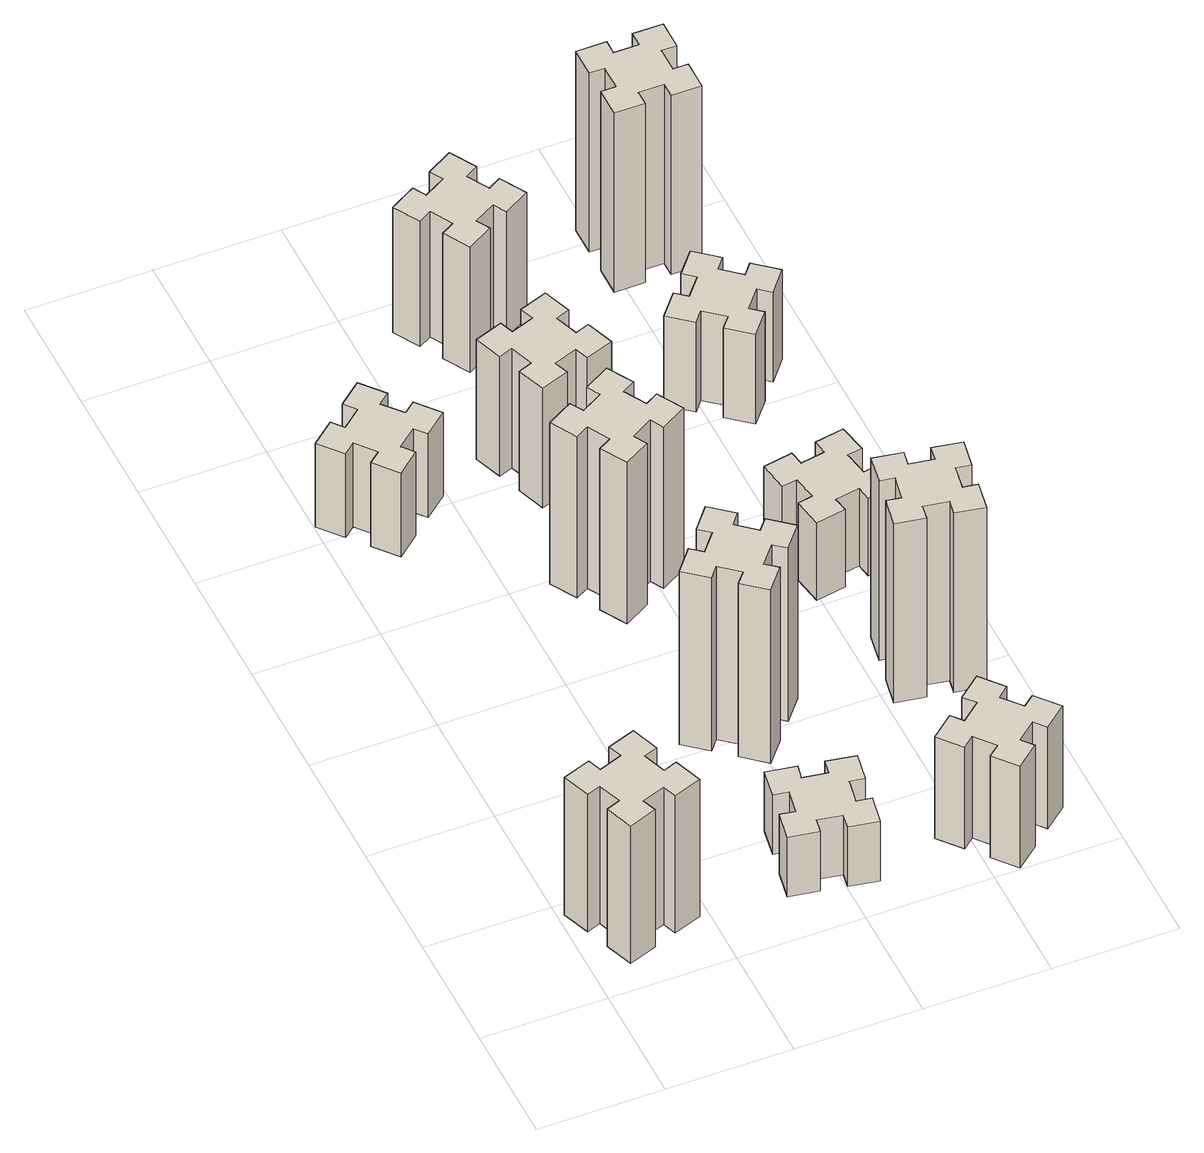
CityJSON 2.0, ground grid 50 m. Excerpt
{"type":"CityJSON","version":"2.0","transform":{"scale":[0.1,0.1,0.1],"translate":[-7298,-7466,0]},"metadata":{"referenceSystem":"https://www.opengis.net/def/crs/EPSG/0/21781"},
"CityObjects":{
"building1":{"type":"Building","attributes":{"class":"1000","function":"1000","usage":"1000","yearOfConstruction":2016,"roofType":"1000","measuredHeight":69,"storeysAboveGround":30,"storeysBelowGround":0},"geometry":[{"type":"Solid","lod":"1","boundaries":[[[[0,1,2,3,4,5,6,7,8,9,10,11,12,13,14,15,16,17,18,19]],[[17,16,20,21]],[[16,15,22,20]],[[15,14,23,22]],[[14,13,24,23]],[[13,12,25,24]],[[12,11,26,25]],[[11,10,27,26]],[[10,9,28,27]],[[9,8,29,28]],[[8,7,30,29]],[[7,6,31,30]],[[6,5,32,31]],[[5,4,33,32]],[[4,3,34,33]],[[3,2,35,34]],[[2,1,36,35]],[[1,0,37,36]],[[0,19,38,37]],[[19,18,39,38]],[[18,17,21,39]],[[24,25,26,27,28,29,30,31,32,33,34,35,36,37,38,39,21,20,22,23]]]]}]},
"building2":{"type":"Building","attributes":{"class":"1000","function":"1000","usage":"1000","yearOfConstruction":2016,"roofType":"1000","measuredHeight":42,"storeysAboveGround":30,"storeysBelowGround":0},"geometry":[{"type":"Solid","lod":"1","boundaries":[[[[40,41,42,43,44,45,46,47,48,49,50,51,52,53,54,55,56,57,58,59]],[[57,56,60,61]],[[56,55,62,60]],[[55,54,63,62]],[[54,53,64,63]],[[53,52,65,64]],[[52,51,66,65]],[[51,50,67,66]],[[50,49,68,67]],[[49,48,69,68]],[[48,47,70,69]],[[47,46,71,70]],[[46,45,72,71]],[[45,44,73,72]],[[44,43,74,73]],[[43,42,75,74]],[[42,41,76,75]],[[41,40,77,76]],[[40,59,78,77]],[[59,58,79,78]],[[58,57,61,79]],[[64,65,66,67,68,69,70,71,72,73,74,75,76,77,78,79,61,60,62,63]]]]}]},
"building3":{"type":"Building","attributes":{"class":"1000","function":"1000","usage":"1000","yearOfConstruction":2016,"roofType":"1000","measuredHeight":30,"storeysAboveGround":30,"storeysBelowGround":0},"geometry":[{"type":"Solid","lod":"1","boundaries":[[[[80,81,82,83,84,85,86,87,88,89,90,91,92,93,94,95,96,97,98,99]],[[97,96,100,101]],[[96,95,102,100]],[[95,94,103,102]],[[94,93,104,103]],[[93,92,105,104]],[[92,91,106,105]],[[91,90,107,106]],[[90,89,108,107]],[[89,88,109,108]],[[88,87,110,109]],[[87,86,111,110]],[[86,85,112,111]],[[85,84,113,112]],[[84,83,114,113]],[[83,82,115,114]],[[82,81,116,115]],[[81,80,117,116]],[[80,99,118,117]],[[99,98,119,118]],[[98,97,101,119]],[[104,105,106,107,108,109,110,111,112,113,114,115,116,117,118,119,101,100,102,103]]]]}]},
"building4":{"type":"Building","attributes":{"class":"1000","function":"1000","usage":"1000","yearOfConstruction":2016,"roofType":"1000","measuredHeight":87,"storeysAboveGround":30,"storeysBelowGround":0},"geometry":[{"type":"Solid","lod":"1","boundaries":[[[[120,121,122,123,124,125,126,127,128,129,130,131,132,133,134,135,136,137,138,139]],[[137,136,140,141]],[[136,135,142,140]],[[135,134,143,142]],[[134,133,144,143]],[[133,132,145,144]],[[132,131,146,145]],[[131,130,147,146]],[[130,129,148,147]],[[129,128,149,148]],[[128,127,150,149]],[[127,126,151,150]],[[126,125,152,151]],[[125,124,153,152]],[[124,123,154,153]],[[123,122,155,154]],[[122,121,156,155]],[[121,120,157,156]],[[120,139,158,157]],[[139,138,159,158]],[[138,137,141,159]],[[144,145,146,147,148,149,150,151,152,153,154,155,156,157,158,159,141,140,142,143]]]]}]},
"building5":{"type":"Building","attributes":{"class":"1000","function":"1000","usage":"1000","yearOfConstruction":2016,"roofType":"1000","measuredHeight":81,"storeysAboveGround":30,"storeysBelowGround":0},"geometry":[{"type":"Solid","lod":"1","boundaries":[[[[160,161,162,163,164,165,166,167,168,169,170,171,172,173,174,175,176,177,178,179]],[[177,176,180,181]],[[176,175,182,180]],[[175,174,183,182]],[[174,173,184,183]],[[173,172,185,184]],[[172,171,186,185]],[[171,170,187,186]],[[170,169,188,187]],[[169,168,189,188]],[[168,167,190,189]],[[167,166,191,190]],[[166,165,192,191]],[[165,164,193,192]],[[164,163,194,193]],[[163,162,195,194]],[[162,161,196,195]],[[161,160,197,196]],[[160,179,198,197]],[[179,178,199,198]],[[178,177,181,199]],[[184,185,186,187,188,189,190,191,192,193,194,195,196,197,198,199,181,180,182,183]]]]}]},
"building6":{"type":"Building","attributes":{"class":"1000","function":"1000","usage":"1000","yearOfConstruction":2016,"roofType":"1000","measuredHeight":60,"storeysAboveGround":30,"storeysBelowGround":0},"geometry":[{"type":"Solid","lod":"1","boundaries":[[[[200,201,202,203,204,205,206,207,208,209,210,211,212,213,214,215,216,217,218,219]],[[217,216,220,221]],[[216,215,222,220]],[[215,214,223,222]],[[214,213,224,223]],[[213,212,225,224]],[[212,211,226,225]],[[211,210,227,226]],[[210,209,228,227]],[[209,208,229,228]],[[208,207,230,229]],[[207,206,231,230]],[[206,205,232,231]],[[205,204,233,232]],[[204,203,234,233]],[[203,202,235,234]],[[202,201,236,235]],[[201,200,237,236]],[[200,219,238,237]],[[219,218,239,238]],[[218,217,221,239]],[[224,225,226,227,228,229,230,231,232,233,234,235,236,237,238,239,221,220,222,223]]]]}]},
"building7":{"type":"Building","attributes":{"class":"1000","function":"1000","usage":"1000","yearOfConstruction":2016,"roofType":"1000","measuredHeight":51,"storeysAboveGround":30,"storeysBelowGround":0},"geometry":[{"type":"Solid","lod":"1","boundaries":[[[[240,241,242,243,244,245,246,247,248,249,250,251,252,253,254,255,256,257,258,259]],[[257,256,260,261]],[[256,255,262,260]],[[255,254,263,262]],[[254,253,264,263]],[[253,252,265,264]],[[252,251,266,265]],[[251,250,267,266]],[[250,249,268,267]],[[249,248,269,268]],[[248,247,270,269]],[[247,246,271,270]],[[246,245,272,271]],[[245,244,273,272]],[[244,243,274,273]],[[243,242,275,274]],[[242,241,276,275]],[[241,240,277,276]],[[240,259,278,277]],[[259,258,279,278]],[[258,257,261,279]],[[264,265,266,267,268,269,270,271,272,273,274,275,276,277,278,279,261,260,262,263]]]]}]},
"building8":{"type":"Building","attributes":{"class":"1000","function":"1000","usage":"1000","yearOfConstruction":2016,"roofType":"1000","measuredHeight":63,"storeysAboveGround":30,"storeysBelowGround":0},"geometry":[{"type":"Solid","lod":"1","boundaries":[[[[280,281,282,283,284,285,286,287,288,289,290,291,292,293,294,295,296,297,298,299]],[[297,296,300,301]],[[296,295,302,300]],[[295,294,303,302]],[[294,293,304,303]],[[293,292,305,304]],[[292,291,306,305]],[[291,290,307,306]],[[290,289,308,307]],[[289,288,309,308]],[[288,287,310,309]],[[287,286,311,310]],[[286,285,312,311]],[[285,284,313,312]],[[284,283,314,313]],[[283,282,315,314]],[[282,281,316,315]],[[281,280,317,316]],[[280,299,318,317]],[[299,298,319,318]],[[298,297,301,319]],[[304,305,306,307,308,309,310,311,312,313,314,315,316,317,318,319,301,300,302,303]]]]}]},
"building9":{"type":"Building","attributes":{"class":"1000","function":"1000","usage":"1000","yearOfConstruction":2016,"roofType":"1000","measuredHeight":90,"storeysAboveGround":30,"storeysBelowGround":0},"geometry":[{"type":"Solid","lod":"1","boundaries":[[[[320,321,322,323,324,325,326,327,328,329,330,331,332,333,334,335,336,337,338,339]],[[337,336,340,341]],[[336,335,342,340]],[[335,334,343,342]],[[334,333,344,343]],[[333,332,345,344]],[[332,331,346,345]],[[331,330,347,346]],[[330,329,348,347]],[[329,328,349,348]],[[328,327,350,349]],[[327,326,351,350]],[[326,325,352,351]],[[325,324,353,352]],[[324,323,354,353]],[[323,322,355,354]],[[322,321,356,355]],[[321,320,357,356]],[[320,339,358,357]],[[339,338,359,358]],[[338,337,341,359]],[[344,345,346,347,348,349,350,351,352,353,354,355,356,357,358,359,341,340,342,343]]]]}]},
"building10":{"type":"Building","attributes":{"class":"1000","function":"1000","usage":"1000","yearOfConstruction":2016,"roofType":"1000","measuredHeight":39,"storeysAboveGround":30,"storeysBelowGround":0},"geometry":[{"type":"Solid","lod":"1","boundaries":[[[[360,361,362,363,364,365,366,367,368,369,370,371,372,373,374,375,376,377,378,379]],[[377,376,380,381]],[[376,375,382,380]],[[375,374,383,382]],[[374,373,384,383]],[[373,372,385,384]],[[372,371,386,385]],[[371,370,387,386]],[[370,369,388,387]],[[369,368,389,388]],[[368,367,390,389]],[[367,366,391,390]],[[366,365,392,391]],[[365,364,393,392]],[[364,363,394,393]],[[363,362,395,394]],[[362,361,396,395]],[[361,360,397,396]],[[360,379,398,397]],[[379,378,399,398]],[[378,377,381,399]],[[384,385,386,387,388,389,390,391,392,393,394,395,396,397,398,399,381,380,382,383]]]]}]},
"building11":{"type":"Building","attributes":{"class":"1000","function":"1000","usage":"1000","yearOfConstruction":2016,"roofType":"1000","measuredHeight":45,"storeysAboveGround":30,"storeysBelowGround":0},"geometry":[{"type":"Solid","lod":"1","boundaries":[[[[400,401,402,403,404,405,406,407,408,409,410,411,412,413,414,415,416,417,418,419]],[[417,416,420,421]],[[416,415,422,420]],[[415,414,423,422]],[[414,413,424,423]],[[413,412,425,424]],[[412,411,426,425]],[[411,410,427,426]],[[410,409,428,427]],[[409,408,429,428]],[[408,407,430,429]],[[407,406,431,430]],[[406,405,432,431]],[[405,404,433,432]],[[404,403,434,433]],[[403,402,435,434]],[[402,401,436,435]],[[401,400,437,436]],[[400,419,438,437]],[[419,418,439,438]],[[418,417,421,439]],[[424,425,426,427,428,429,430,431,432,433,434,435,436,437,438,439,421,420,422,423]]]]}]},
"building12":{"type":"Building","attributes":{"class":"1000","function":"1000","usage":"1000","yearOfConstruction":2016,"roofType":"1000","measuredHeight":90,"storeysAboveGround":30,"storeysBelowGround":0},"geometry":[{"type":"Solid","lod":"1","boundaries":[[[[440,441,442,443,444,445,446,447,448,449,450,451,452,453,454,455,456,457,458,459]],[[457,456,460,461]],[[456,455,462,460]],[[455,454,463,462]],[[454,453,464,463]],[[453,452,465,464]],[[452,451,466,465]],[[451,450,467,466]],[[450,449,468,467]],[[449,448,469,468]],[[448,447,470,469]],[[447,446,471,470]],[[446,445,472,471]],[[445,444,473,472]],[[444,443,474,473]],[[443,442,475,474]],[[442,441,476,475]],[[441,440,477,476]],[[440,459,478,477]],[[459,458,479,478]],[[458,457,461,479]],[[464,465,466,467,468,469,470,471,472,473,474,475,476,477,478,479,461,460,462,463]]]]}]}
},
"vertices":[
[255,466,0],[161,432,0],[140,488,0],[27,447,0],[69,334,0],[125,355,0],[159,261,0],[103,240,0],[144,127,0],[257,169,0],[236,225,0],[330,259,0],[350,203,0],[463,244,0],[422,357,0],[366,336,0],[332,430,0],[388,450,0],[347,563,0],[234,522,0],[332,430,690],[388,450,690],[366,336,690],[422,357,690],[463,244,690],[350,203,690],[330,259,690],[236,225,690],[257,169,690],[144,127,690],[103,240,690],[159,261,690],[125,355,690],[69,334,690],[27,447,690],[140,488,690],[161,432,690],[255,466,690],[234,522,690],[347,563,690],
[278,2449,0],[354,2513,0],[393,2467,0],[485,2544,0],[408,2636,0],[362,2598,0],[297,2674,0],[343,2713,0],[266,2805,0],[174,2728,0],[213,2682,0],[136,2617,0],[98,2663,0],[6,2586,0],[83,2494,0],[129,2533,0],[193,2456,0],[147,2418,0],[224,2326,0],[316,2403,0],[193,2456,420],[147,2418,420],[129,2533,420],[83,2494,420],[6,2586,420],[98,2663,420],[136,2617,420],[213,2682,420],[174,2728,420],[266,2805,420],[343,2713,420],[297,2674,420],[362,2598,420],[408,2636,420],[485,2544,420],[393,2467,420],[354,2513,420],[278,2449,420],[316,2403,420],[224,2326,420],
[886,414,0],[868,315,0],[809,326,0],[788,207,0],[907,187,0],[917,246,0],[1015,228,0],[1005,169,0],[1123,148,0],[1144,267,0],[1085,277,0],[1102,375,0],[1161,365,0],[1182,483,0],[1064,504,0],[1054,445,0],[955,462,0],[966,521,0],[847,542,0],[827,424,0],[955,462,300],[966,521,300],[1054,445,300],[1064,504,300],[1182,483,300],[1161,365,300],[1102,375,300],[1085,277,300],[1144,267,300],[1123,148,300],[1005,169,300],[1015,228,300],[917,246,300],[907,187,300],[788,207,300],[809,326,300],[868,315,300],[886,414,300],[827,424,300],[847,542,300],
[1094,1137,0],[1018,1202,0],[1056,1248,0],[964,1325,0],[887,1233,0],[933,1194,0],[869,1118,0],[823,1156,0],[746,1064,0],[838,987,0],[876,1033,0],[953,969,0],[914,923,0],[1006,846,0],[1083,938,0],[1037,976,0],[1102,1053,0],[1148,1014,0],[1225,1106,0],[1133,1183,0],[1102,1053,870],[1148,1014,870],[1037,976,870],[1083,938,870],[1006,846,870],[914,923,870],[953,969,870],[876,1033,870],[838,987,870],[746,1064,870],[823,1156,870],[869,1118,870],[933,1194,870],[887,1233,870],[964,1325,870],[1056,1248,870],[1018,1202,870],[1094,1137,870],[1133,1183,870],[1225,1106,870],
[1006,1937,0],[956,2024,0],[1008,2054,0],[948,2158,0],[844,2098,0],[874,2046,0],[787,1996,0],[757,2048,0],[653,1988,0],[713,1884,0],[765,1914,0],[815,1827,0],[763,1797,0],[823,1693,0],[927,1753,0],[897,1805,0],[984,1855,0],[1014,1803,0],[1118,1863,0],[1058,1967,0],[984,1855,810],[1014,1803,810],[897,1805,810],[927,1753,810],[823,1693,810],[763,1797,810],[815,1827,810],[765,1914,810],[713,1884,810],[653,1988,810],[757,2048,810],[787,1996,810],[874,2046,810],[844,2098,810],[948,2158,810],[1008,2054,810],[956,2024,810],[1006,1937,810],[1058,1967,810],[1118,1863,810],
[876,2445,0],[970,2479,0],[990,2423,0],[1103,2464,0],[1062,2577,0],[1006,2556,0],[972,2650,0],[1028,2670,0],[987,2783,0],[874,2742,0],[895,2686,0],[801,2652,0],[780,2708,0],[667,2667,0],[709,2554,0],[765,2575,0],[799,2481,0],[743,2460,0],[784,2347,0],[897,2389,0],[799,2481,600],[743,2460,600],[765,2575,600],[709,2554,600],[667,2667,600],[780,2708,600],[801,2652,600],[895,2686,600],[874,2742,600],[987,2783,600],[1028,2670,600],[972,2650,600],[1006,2556,600],[1062,2577,600],[1103,2464,600],[990,2423,600],[970,2479,600],[876,2445,600],[897,2389,600],[784,2347,600],
[1658,129,0],[1734,193,0],[1773,147,0],[1865,224,0],[1788,316,0],[1742,278,0],[1677,354,0],[1723,393,0],[1646,485,0],[1554,408,0],[1593,362,0],[1516,297,0],[1478,343,0],[1386,266,0],[1463,174,0],[1509,213,0],[1573,136,0],[1527,98,0],[1604,6,0],[1696,83,0],[1573,136,510],[1527,98,510],[1509,213,510],[1463,174,510],[1386,266,510],[1478,343,510],[1516,297,510],[1593,362,510],[1554,408,510],[1646,485,510],[1723,393,510],[1677,354,510],[1742,278,510],[1788,316,510],[1865,224,510],[1773,147,510],[1734,193,510],[1658,129,510],[1696,83,510],[1604,6,510],
[1006,3317,0],[956,3404,0],[1008,3434,0],[948,3538,0],[844,3478,0],[874,3426,0],[787,3376,0],[757,3428,0],[653,3368,0],[713,3264,0],[765,3294,0],[815,3207,0],[763,3177,0],[823,3073,0],[927,3133,0],[897,3185,0],[984,3235,0],[1014,3183,0],[1118,3243,0],[1058,3347,0],[984,3235,630],[1014,3183,630],[897,3185,630],[927,3133,630],[823,3073,630],[763,3177,630],[815,3207,630],[765,3294,630],[713,3264,630],[653,3368,630],[757,3428,630],[787,3376,630],[874,3426,630],[844,3478,630],[948,3538,630],[1008,3434,630],[956,3404,630],[1006,3317,630],[1058,3347,630],[1118,3243,630],
[1657,986,0],[1755,968,0],[1745,909,0],[1863,888,0],[1884,1007,0],[1825,1017,0],[1842,1115,0],[1901,1105,0],[1922,1223,0],[1804,1244,0],[1794,1185,0],[1695,1202,0],[1706,1261,0],[1587,1282,0],[1567,1164,0],[1626,1154,0],[1608,1055,0],[1549,1066,0],[1528,947,0],[1647,927,0],[1608,1055,900],[1549,1066,900],[1626,1154,900],[1567,1164,900],[1587,1282,900],[1706,1261,900],[1695,1202,900],[1794,1185,900],[1804,1244,900],[1922,1223,900],[1901,1105,900],[1842,1115,900],[1825,1017,900],[1884,1007,900],[1863,888,900],[1745,909,900],[1755,968,900],[1657,986,900],[1647,927,900],[1528,947,900],
[1655,1842,0],[1557,1825,0],[1547,1884,0],[1428,1863,0],[1449,1745,0],[1508,1755,0],[1526,1657,0],[1467,1647,0],[1487,1528,0],[1606,1549,0],[1595,1608,0],[1694,1626,0],[1704,1567,0],[1822,1587,0],[1801,1706,0],[1742,1695,0],[1725,1794,0],[1784,1804,0],[1763,1922,0],[1645,1901,0],[1725,1794,390],[1784,1804,390],[1742,1695,390],[1801,1706,390],[1822,1587,390],[1704,1567,390],[1694,1626,390],[1595,1608,390],[1606,1549,390],[1487,1528,390],[1467,1647,390],[1526,1657,390],[1508,1755,390],[1449,1745,390],[1428,1863,390],[1547,1884,390],[1557,1825,390],[1655,1842,390],[1645,1901,390],[1763,1922,390],
[1734,2717,0],[1658,2782,0],[1696,2828,0],[1604,2905,0],[1527,2813,0],[1573,2774,0],[1509,2698,0],[1463,2736,0],[1386,2644,0],[1478,2567,0],[1516,2613,0],[1593,2549,0],[1554,2503,0],[1646,2426,0],[1723,2518,0],[1677,2556,0],[1742,2633,0],[1788,2594,0],[1865,2686,0],[1773,2763,0],[1742,2633,450],[1788,2594,450],[1677,2556,450],[1723,2518,450],[1646,2426,450],[1554,2503,450],[1593,2549,450],[1516,2613,450],[1478,2567,450],[1386,2644,450],[1463,2736,450],[1509,2698,450],[1573,2774,450],[1527,2813,450],[1604,2905,450],[1696,2828,450],[1658,2782,450],[1734,2717,450],[1773,2763,450],[1865,2686,450],
[1575,3295,0],[1675,3295,0],[1675,3235,0],[1795,3235,0],[1795,3355,0],[1735,3355,0],[1735,3455,0],[1795,3455,0],[1795,3575,0],[1675,3575,0],[1675,3515,0],[1575,3515,0],[1575,3575,0],[1455,3575,0],[1455,3455,0],[1515,3455,0],[1515,3355,0],[1455,3355,0],[1455,3235,0],[1575,3235,0],[1515,3355,900],[1455,3355,900],[1515,3455,900],[1455,3455,900],[1455,3575,900],[1575,3575,900],[1575,3515,900],[1675,3515,900],[1675,3575,900],[1795,3575,900],[1795,3455,900],[1735,3455,900],[1735,3355,900],[1795,3355,900],[1795,3235,900],[1675,3235,900],[1675,3295,900],[1575,3295,900],[1575,3235,900],[1455,3235,900]
]}
